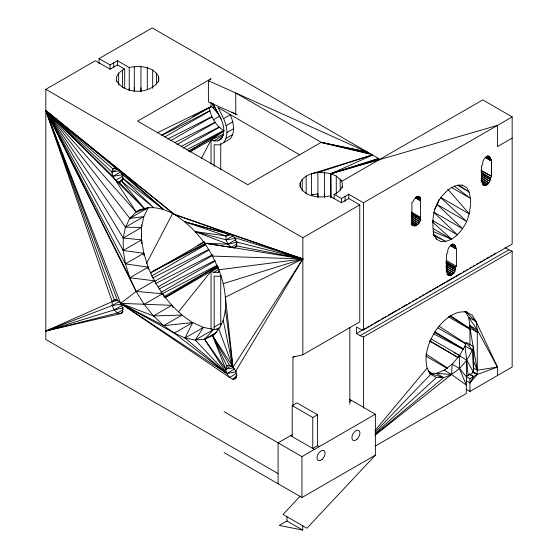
<?xml version="1.0" encoding="UTF-8"?>
<svg xmlns="http://www.w3.org/2000/svg" width="558" height="558" viewBox="0 0 558 558"><rect width="100%" height="100%" fill="white"/><g stroke="black" fill="none" stroke-linecap="round" stroke-linejoin="round"><path stroke-width="0.84" d="M277.877 473.463L45.826 339.487L45.826 89.329L95.397 60.71L110.079 69.192L117.424 64.951L124.692 69.143L124.692 88.269M99.066 63.682L99.066 58.59L152.222 27.9L378.91 158.681L330.887 173.796C320.466 171.25 305.596 171.864 300.19 182.808L300.19 187.049M110.079 69.192L110.079 64.951L117.424 60.71L129.247 67.532C139.367 65.251 153.583 66.325 158.653 76.809L158.653 80.652C150.744 94.783 124.497 94.783 116.594 80.652M113.755 67.072L113.755 62.831M116.594 81.893L116.594 76.809L118.652 73.147L122.565 70.036L124.692 69.143M117.424 65.802L117.424 60.71M118.652 85.025L118.652 73.147M122.565 87.85L122.565 70.036M129.247 90.48L129.247 67.532M134.29 91.275L134.29 66.59M140.951 91.275L140.951 66.59M147.284 88.98L147.284 67.776M152.676 88.297L152.676 70.036M156.589 84.174L156.589 73.147M158.653 81.893L158.653 76.809M367.15 151.992L321.22 142.332L247.78 184.726L137.624 121.128L211.057 78.727L208.399 80.708L208.399 101.905L237.338 114.899M278.072 483.751L278.072 442.836L291.918 434.842M292.211 436.586L292.211 405.631L296.982 402.876L317.544 414.747L317.544 445.702L319.197 446.651M292.943 405.729L292.943 357.085L294.443 356.22M349.259 399.137L375.374 414.217L375.374 455.133L301.941 497.534L301.941 456.618L224.093 411.671M302.248 191.017L302.248 179.146M302.854 354.749L359.77 321.889L359.77 204.87L302.854 237.729L302.854 354.749L292.943 357.085M306.161 193.842L306.161 176.035M372.27 154.957L317.886 172.61L317.886 193.786L311.552 194.979L311.552 173.775M292.211 405.631L312.773 417.503L312.773 448.458L317.544 445.702M324.547 197.274L324.547 172.61M349.859 404.138L349.859 327.699M363.446 408.044L363.446 337.004L512.153 251.142L512.153 367.052L469.927 391.43L466.16 389.254M512.174 116.915L497.492 125.397L497.471 146.573L512.153 138.091L512.174 116.915L482.803 99.882L342.138 181.127L336.272 176.035L330.887 173.796L330.88 197.595M148.142 268.865L148.177 267.149L143.811 253.283L141.572 239.856L141.439 233.774M429.911 373.295L436.279 373.365L444.224 370.226L452.168 364.193L459.513 368.433L466.258 376.587L473.603 372.346L473.603 346.713L466.258 342.473L465.016 345.988L466.676 360.077L466.258 393.55L375.45 445.975M141.474 243.337L141.502 224.853M374.969 435.282L451.568 374.467L452.168 364.193L459.332 355.837L465.016 345.988L472.361 350.229L473.603 372.346L466.676 360.077L459.332 355.837L459.513 368.433L466.258 385.069L451.568 374.467L444.224 370.226L445.744 369.473M481.387 180.192L482.691 181.322L482.705 184.091L483.284 185.061M488.313 155.856L490.391 157.698L490.405 160.467L485.132 157.426M465.428 311.783L468.671 317.265L469.927 325.712L469.641 327.999L477.271 332.073M223.632 142.604C231.57 131.521 223.451 117.557 217.829 107.401L299.555 154.747M214.146 166.423L214.146 144.703L219.692 144.878L230.245 138.782C235.727 131.828 233.404 122.223 230.294 114.746L223.681 118.561M122.132 312.794L120.661 313.645L117.424 312.989L114.188 309.906L112.186 305.568L112.186 301.641L45.826 110.533L174.34 214.411C199.046 229.777 215.82 255.843 223.228 283.652C227.134 301.09 227.838 323.221 212.542 335.546L235.713 371.182L236.759 375.527L235.713 378.659L232.958 379.377L229.554 377.417L226.799 373.511L174.34 333.126L163.654 325.663L153.429 315.926L144.124 304.347L136.138 291.429L129.819 277.745L125.452 263.885L123.213 250.458L123.213 238.05L125.452 227.197L129.819 218.387L136.138 211.991L140.546 209.452M235.713 371.182L302.854 258.926L231.256 234.548L174.34 214.411L45.826 110.533L123.213 238.05L141.572 227.448L143.811 216.602L148.177 207.785L136.138 211.991L45.826 110.533L114.188 299.618L117.424 300.267L120.661 303.357L229.554 377.417L236.16 373.602M119.126 170.127L121.881 174.026L122.934 178.372L163.654 209.536L119.126 170.127L115.722 168.16L45.826 110.533L120.661 303.357L174.34 333.126L185.026 338.002L195.251 340.066L204.556 339.236L212.542 335.546L229.554 365.316L232.958 367.283L302.854 258.926L174.34 214.411C162.88 207.932 147.926 204.27 136.138 211.991L112.967 176.356L111.914 172.01L112.967 168.879L114.439 168.035M228.264 365.19L226.799 366.034L225.746 369.166L226.799 373.511L236.515 371.781M439.209 199.297L437.346 204.591L434.445 209.62M375.471 434.403L443.624 377.599C458.076 373.344 468.413 360.356 473.603 346.713M234.876 368.852L226.799 373.511L185.026 338.002L192.698 322.531C172.031 309.843 157.251 289.351 148.177 267.149L125.452 263.885L45.826 110.533L112.967 168.879L115.722 168.16M146.496 263.474L172.729 213.261M201.375 158.416L211.057 139.877L224.204 130.872C216.141 125.941 210.471 117.013 209.431 107.61M342.242 186.651L340.185 190.313L336.272 193.424L334.144 194.317L334.144 198.55M466.181 380.723L469.927 382.948L473.603 376.587L469.076 373.979M221.108 139.019C228.892 127.433 217.878 114.055 213.065 103.76M119.963 170.664L111.914 172.01L45.826 110.533L129.819 277.745L154.496 280.834L136.138 291.429L120.661 303.357L226.799 373.511L195.251 340.066L203.384 327.4L213.609 329.471L218.687 329.018M178.421 311.978L211.057 271.314L218.143 266.591M375.074 430.483L427.121 368.071C423.668 354.56 429.095 340.722 436.461 329.499C443.596 320.173 453.94 310.213 466.676 312.055L465.065 311.573M469.927 382.948L477.271 374.467L497.471 367.052L476.016 321.506L472.361 315.34L465.756 311.524M117.424 300.267L45.826 110.533L115.722 180.255L119.126 182.222L123.227 177.737M237.052 374.899L232.958 379.377L236.627 377.257M300.302 496.027L283.032 514.469L306.9 528.245L375.374 455.133M375.464 431.892L430.776 374.237L427.121 368.071M114.188 299.618L112.186 301.641L45.826 331.013L120.661 313.645L123.053 311.483M120.661 313.645L122.662 311.622L122.662 307.688L120.661 303.357L171.787 305.324L173.182 307.542M237.241 242.067L228.02 244.188L204.556 243.19L234.493 247.926L236.494 245.897L236.494 241.97L234.493 237.631L231.256 234.548L228.02 233.893L226.018 235.922L226.018 239.849L228.02 244.188L231.256 247.271L302.854 258.926L225.467 297.079L232.958 367.283L218.862 329.15M374.969 433.866L436.461 377.522L443.624 377.599L436.279 373.365L451.568 374.467M236.885 245.764L234.493 247.926L235.957 247.075M411.204 224.232L414.217 225.969C418.319 226.025 421.157 221.003 420.446 217.257L420.627 199.415L419.86 197.12L418.354 196.249M482.67 184.712L484.177 185.577C489.024 185.661 490.245 179.976 491.333 176.335L491.507 159.832L486.89 156.735M436.042 238.831L440.562 241.44C452.824 242.751 461.71 231.34 466.718 221.554C470.387 211.057 473.1 197.553 466.718 187.655L462.198 185.047M446.937 274.431L449.197 275.736C453.298 275.791 456.137 270.763 455.426 267.024L446.386 261.807M190.076 151.992L211.057 139.877L213.763 140.944L217.857 140.895L222.53 137.442M165.349 297.707L211.057 271.314L213.763 272.381L217.857 272.339L219.273 271.334M215.311 333.705L212.542 335.546L225.746 369.166L233.795 367.827M188.897 151.609L223.828 130.718L188.527 151.099M165.231 297.247L217.46 266.096M161.604 135.182L211.057 106.627L211.057 102.442M164.791 136.954L209.857 110.937M111.914 172.01L117.794 168.621M170.636 140.721L211.942 116.866M164.84 297.414L162.483 293.745L136.138 291.429L45.826 110.533L112.967 176.356L121.044 171.69M213.289 119.844L219.322 116.364M176.886 144.613L215.193 122.495M123.067 176.014L115.722 180.255L144.124 208.301L121.881 181.503L122.934 178.372L153.429 207.471L121.881 181.503L119.126 182.222L144.124 208.301M119.126 182.222L122.802 180.101M183.233 148.086L219.287 127.273M226.164 125.613L232.77 121.797M227.036 132.476L233.642 128.661M213.763 140.944L223.256 135.461M217.857 140.895L221.505 138.789M226.164 138.328L232.77 134.513M143.978 255.006L143.811 253.283L123.213 250.458L45.826 110.533L129.819 218.387L148.177 207.785M45.826 110.533L125.452 227.197L143.811 216.602L129.819 218.387M123.213 250.458L141.572 239.856L141.781 243.309M125.452 263.885L143.811 253.283L143.838 254.985M129.819 277.745L148.177 267.149L148.288 268.886L148.177 267.149M150.36 273.113L204.312 241.963M151.42 276.112L205.707 244.774M115.862 299.52L112.186 301.641L118.122 300.33M228.954 234.221L226.018 235.922L195.251 231.612L228.02 244.188L236.097 239.521M123.297 309.599L117.424 312.989L45.826 331.013L112.186 305.568L118.798 301.752M195.251 231.612L226.018 239.849L233.363 235.609M154.294 281.588L208.643 250.214M45.826 331.013L114.188 309.906L122.265 305.24M158.109 286.896L212.933 255.243M237.129 243.874L231.256 247.271L204.556 243.19M160.85 292.448L215.151 261.095M144.124 304.347L162.483 293.745M163.843 296.786L217.327 265.908M334.144 194.317L341.412 198.509L348.757 194.268L363.446 202.749L497.492 125.397M213.763 272.381L219.022 269.347M217.857 272.339L219.803 271.209M300.19 182.808L300.19 186.651C305.254 197.134 319.469 198.209 329.59 195.921L341.412 202.749L348.757 198.509L359.77 204.87M221.163 275.471L219.692 276.315L214.146 276.14L214.146 329.248M185.026 338.002L203.384 327.4L192.698 322.531L163.654 325.663L120.661 303.357L153.429 315.926L171.787 305.324M163.654 325.663L182.013 315.061L153.429 315.926M174.34 333.126L192.698 322.531M214.146 327.107L220.752 323.291M195.251 340.066L213.609 329.471L204.556 339.236L226.799 373.511M216.351 329.401L220.019 327.281M217.041 332.031L204.556 339.236L225.746 369.166L231.619 365.776M214.746 334.27L212.542 335.546L226.799 366.034L229.554 365.316M482.691 181.322L481.589 181.957L481.589 165.559L482.691 164.917C481.979 161.178 484.818 156.156 488.92 156.212M485.293 157.244L490.405 160.467L491.507 159.832L491.507 176.237L481.484 170.992M411.832 224.574L413.325 225.453L413.011 224.937L411.916 225.571L411.916 202.401L413.011 201.766C413.89 199.262 416.017 196.36 418.96 196.604M455.426 267.024L456.528 266.389L456.528 247.864L455.426 248.505L450.153 245.457M512.153 138.091L512.153 244.09L363.446 329.945L360.14 329.067L356.464 326.946L356.464 333.558L366.257 327.902M367.764 327.037L369.27 326.165M370.777 325.293L373.037 323.989M374.544 323.124L379.817 320.076M381.323 319.204L385.843 316.595M388.103 315.291L396.389 310.513M397.896 309.641L399.402 308.769M401.655 307.465L406.928 304.424M408.435 303.552L409.942 302.68M412.202 301.376L413.708 300.511M415.215 299.639L416.721 298.767M418.981 297.463L420.488 296.598M421.994 295.726L424.254 294.422M425.761 293.55L427.268 292.678M428.774 291.813L431.034 290.509M432.541 289.637L437.814 286.596M439.32 285.724L444.593 282.676M446.1 281.811L454.386 277.026M455.893 276.154L461.159 273.113M463.419 271.809L464.926 270.937M466.432 270.065L467.939 269.2M470.199 267.896L471.705 267.024M473.212 266.152L474.719 265.287M476.978 263.983L478.485 263.111M479.992 262.239L482.251 260.935M483.758 260.063L485.265 259.198M486.771 258.326L489.031 257.022M490.538 256.15L492.044 255.285M493.551 254.413L495.811 253.109M356.464 333.558L360.14 335.679L508.854 249.817L512.153 251.142M312.773 417.503L317.544 414.747M349.259 401.732L351.512 400.435M301.941 456.618L375.374 414.217M466.16 376.531L469.927 378.708L477.271 374.467L477.271 329.952L476.016 321.506L465.63 311.678M302.764 530.1L286.972 520.984L279.265 525.434L302.764 530.1L302.764 525.859M192.866 116.587L194.386 115.757M195.9 114.927L197.413 114.097M198.934 113.267L211.057 106.627L213.763 108.684L217.857 113.455L221.108 119.084M197.413 245.541L204.235 241.802M153.813 270.602L155.354 269.786M156.896 268.97L205.428 243.302M162.385 293.745L217.034 265.294M186.539 149.844L223.653 130.593M150.73 272.583L205.428 244.174M162.176 135.336L209.829 110.721M152.48 278.072L209.104 249.21M159.225 288.891L214.872 260.481M181.106 146.412L219.134 127.091M167.805 138.977L211.866 116.643M155.298 283.75L212.626 254.706M174.738 142.618L215.067 122.286M157.154 132.832L211.057 106.627M218.708 267.721L211.057 271.314L211.057 328.892L212.291 329.604M372.465 155.103L330.887 173.796L379.21 159.762M223.242 134.359L211.057 139.877L211.057 164.205M112.967 168.879L116.036 167.888M226.799 366.034L229.101 365.295M223.228 283.652L302.854 258.926L234.493 237.631M311.776 173.719L371.056 155.361M311.552 194.979L313.212 194.463M379.314 159.707L497.359 125.431M378.68 158.444L333.063 172.799L378.98 159.497L378.68 158.444L378.694 160.16M332.701 172.959L330.678 173.531L330.943 197.588M114.188 309.906L123.409 307.786M231.947 234.611L226.018 235.922L185.026 221.875L231.256 234.548M112.967 176.356L122.69 174.619M497.471 375.527L497.471 367.052L477.271 370.226L473.505 368.05M226.018 239.849L234.967 238.461M112.186 305.568L121.135 304.18M218.862 269.793L302.854 258.926L236.494 241.97M462.575 185.263C453.291 183.917 445.758 191.178 440.562 197.971C432.68 208.504 431.801 221.972 433.761 234.555L436.419 239.047M125.452 227.197L141.572 227.448M212.542 256.108L302.854 258.926L236.494 245.897M123.213 238.05L141.572 239.856M370.868 154.148L321.122 142.506L365.992 151.678L368.587 152.829M369.047 153.715L321.22 142.332L235.748 92.998L208.399 80.708M185.026 221.875L228.02 233.893M429.925 373.525L443.624 377.599M360.14 335.679L363.446 337.004M433.189 231.542L451.568 239.215L432.443 221.896M366.083 151.518L235.748 92.998L235.755 114.188L232.009 112.025M433.482 235.448L445.779 241.495L432.98 234.102M433.705 333.872L463.761 349.65M482.719 183.038L486.548 185.096L482.224 182.34M411.232 222.607L416.589 225.488L411.539 222.272M446.972 272.785L451.568 275.254L447.244 272.499M454.003 352.607L455.53 353.437M457.065 354.267L460.127 355.927M482.328 183.938L485.3 185.591L482.286 183.854M411.623 223.911L415.34 225.983L411.574 223.807M447.342 274.09L450.32 275.743L447.307 274.006M472.71 371.907L477.271 374.467L472.779 371.802M469.041 374.027L473.603 376.587M487.378 155.954L490.391 157.698L487.469 155.947M486.067 156.414L490.587 159.023M480.961 170.148L491.507 176.237M481.547 172.882L490.587 178.1L480.982 172.192M481.352 174.438L490.391 179.655L481.638 174.103M481.533 176.509L489.819 181.287L481.177 175.714M481.394 178.49L488.92 182.836L481.617 178.093M481.017 180.234L487.797 184.147L481.275 179.934M482.028 182.487L486.548 185.096M457.33 185.186L469.376 192.147L458.704 184.991M451.464 187.425L470.296 198.299L454.463 186.219M440.757 197.462L469.376 213.986L447.753 189.176M417.419 196.346L420.432 198.083L417.51 196.339M505.109 247.661L508.854 249.817M416.108 196.807L420.627 199.415L416.191 196.667M433.957 212.207L462.575 228.731L437.346 204.591L466.718 221.554L440.639 197.616M432.499 220.466L457.358 234.813L433.817 212.361M411.406 212.04L420.446 217.257M411.588 213.275L420.627 218.492L411.762 213.037M411.392 214.83L420.432 220.047L411.678 214.495M433.489 228.78L451.568 239.215M411.574 216.895L419.86 221.679L411.218 216.099M411.434 218.882L418.96 223.228L411.658 218.485M452.399 243.992L455.412 245.729L455.426 248.505L450.313 245.283M411.811 221.059L417.837 224.539L411.316 220.326M451.087 244.446L455.607 247.054L451.171 244.313M411.316 222.447L416.589 225.488M411.539 224.086L413.011 224.937M99.066 58.59L110.079 64.951M445.981 260.3L456.528 266.389M445.814 262.602L455.607 268.259L446.002 262.344M446.372 264.597L455.412 269.814L445.926 263.794M445.8 266.229L454.84 271.446L446.198 265.866M446.414 268.642L453.94 272.995L445.912 267.77M446.037 270.393L452.817 274.306L446.295 270.086M447.049 272.646L451.568 275.254M464.535 311.573L466.028 312.431M476.016 321.506L468.671 317.265L477.271 329.952L497.471 367.052M469.927 325.712L477.271 329.952L476.978 332.24L469.927 325.712L469.927 345.109M448.332 316.784L470.206 329.415M45.826 89.329L302.854 237.729M438.044 327.978L465.951 344.091M434.473 332.415L463.14 348.966M430.804 338.776L460.224 355.76M429.493 341.05L458.153 357.594L429.674 340.722M472.752 371.858L477.271 374.467M425.698 355.983L447.572 368.615M429.137 372.542L430.643 373.414M429.848 373.707L436.461 377.522M290.558 435.631L314.426 449.406M224.093 452.587L301.941 497.534M452.489 243.979L455.412 245.729L453.94 244.244C449.839 244.188 447 249.217 447.711 252.955L446.609 253.59L446.609 272.116L447.711 271.474L447.725 274.25L448.304 275.22M434.87 331.724L463.217 348.834M415.333 197.637L420.446 200.859L415.431 197.602M449.874 316.037L470.415 329.108M428.063 370.937L432.471 373.748M439.146 326.263L466.167 343.756M425.866 353.995L447.802 368.224M450.173 315.57L469.766 328.502M121.881 174.026L163.654 209.536M482.203 183.889L484.177 185.577M466.258 342.473L472.361 350.229M212.947 103.69L217.857 113.455M473.603 361.556L477.271 370.226L473.456 348.178M212.04 103.111L213.763 108.684M223.228 320.341L232.958 367.283L225.467 309.488M473.163 346.483L469.927 327.832L470.164 329.513M466.676 360.077L468.092 375.527M317.99 197.274L317.886 193.786L317.886 197.274M134.29 87.794L134.394 91.275M324.547 193.786L324.644 197.267M140.951 87.787L141.048 91.268M129.247 88.736L129.289 90.48M469.927 378.708L469.927 391.43M363.446 202.749L363.446 329.945M348.757 194.268L348.757 198.613M345.081 196.388L345.081 201.48M342.242 187.893L342.242 182.808L340.185 179.146L340.185 190.173M341.412 198.509L341.412 202.749M336.272 176.035L336.272 194.296M286.972 516.743L286.972 520.984M220.752 143.49L220.752 169.562M220.752 275.778L220.752 325.433M356.96 439.32A5.713 3.299 -60 0 0 358.773 430.469A5.713 3.299 -60 0 0 352.014 436.461A5.713 3.299 -60 0 0 356.96 439.32M322.078 459.457A5.713 3.299 -60 0 0 323.891 450.613A5.713 3.299 -60 0 0 317.132 456.604A5.713 3.299 -60 0 0 322.078 459.457"/></g></svg>
